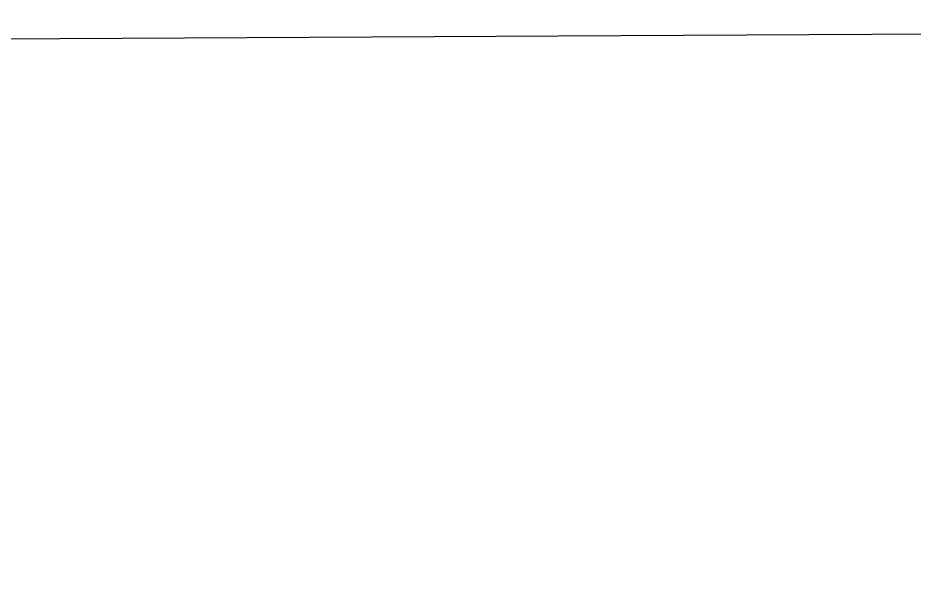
# Model space of a CAD drawing. Header units: millimetres. Extents: x 0 to 1796, y -943 to 816.
# Drawn here: x 291.858403 to 291.860121, y -815.025135 to -815.024044 of the extents above; entities that cross this region are included whole.
import ezdxf

# ---------------------------------------------------------------- set-up
doc = ezdxf.new("R2010")
doc.units = ezdxf.units.MM
doc.layers.add('Blocks', color=7, linetype='Continuous')
doc.layers.add('Blocks$Inner', color=7, linetype='Continuous', lineweight=25, true_color=0x007f00)

# ---------------------------------------------------------------- blocks, each defined once
blk = doc.blocks.new('Balcony Chair Top')
at = {"layer": 'Blocks$Inner'}
blk.add_open_spline([(251.1612049, -138.3970323), (251.7467727, -138.3364394), (252.3294185, -138.2477857), (252.9091411, -138.1310688), (253.4888637, -138.0143518), (254.0607038, -137.8703019), (254.6211693, -137.7005868), (255.7421005, -137.3611566), (256.8218356, -136.9191658), (257.8606731, -136.3737077), (258.3800918, -136.1009786), (258.891299, -135.8006169), (259.3843553, -135.4783436), (259.8774116, -135.1560703), (260.3513371, -134.8128229), (260.8073558, -134.4485787), (261.7193932, -133.7200903), (262.5598557, -132.9078652), (263.3253148, -132.0116635), (264.0907739, -131.1154617), (264.7657946, -130.1510281), (265.3415491, -129.1375452), (265.6294263, -128.6308037), (265.8932427, -128.1103629), (266.1327679, -127.5760916), (266.3722931, -127.0418204), (266.5885896, -126.4909159), (266.7771471, -125.9331042), (267.1542621, -124.817481), (267.4203335, -123.6815595), (267.5784357, -122.5258873), (267.6574868, -121.9480511), (267.7093666, -121.3653969), (267.7333481, -120.7773244), (267.7573297, -120.1892519), (267.7530229, -119.597109), (267.7209662, -119.0122961), (267.656853, -117.8426703), (267.4824289, -116.6903411), (267.1989597, -115.5550809), (267.0572251, -114.9874509), (266.887207, -114.4221985), (266.6902973, -113.8659868), (266.4933876, -113.3097751), (266.2713894, -112.7673855), (266.0250869, -112.2378611), (265.532482, -111.1788122), (264.9425403, -110.1719364), (264.2538825, -109.217945), (263.9095536, -108.7409492), (263.5393661, -108.2767288), (263.1519932, -107.8357943), (262.7646204, -107.3948598), (262.3582653, -106.9746616), (261.9334321, -106.5746472), (261.0837656, -105.7746182), (260.1578002, -105.0541545), (259.1593801, -104.4208862), (258.16096, -103.7876179), (257.1168826, -103.2582869), (256.0305667, -102.8299332), (255.4874088, -102.6157563), (254.9337558, -102.4269763), (254.3684028, -102.2639507), (253.8030497, -102.1009251), (253.2254802, -101.963754), (252.646363, -101.85516), (251.4881289, -101.6379722), (250.3172535, -101.5318359), (249.1335919, -101.5381065)], degree=3, knots=[40, 40, 40, 40, 41, 41, 41, 42, 42, 42, 43, 43, 43, 44, 44, 44, 45, 45, 45, 46, 46, 46, 47, 47, 47, 48, 48, 48, 49, 49, 49, 50, 50, 50, 51, 51, 51, 52, 52, 52, 53, 53, 53, 54, 54, 54, 55, 55, 55, 56, 56, 56, 57, 57, 57, 58, 58, 58, 59, 59, 59, 60, 60, 60, 61, 61, 61, 62, 62, 62, 63, 63, 63, 63], dxfattribs=at)
blk.add_open_spline([(249.1335919, -101.5381065), (248.5330401, -101.5412896), (247.9339027, -101.5736163), (247.3367956, -101.6350261)], degree=3, dxfattribs=at)

msp = doc.modelspace()

# ---------------------------------------------------------------- block references
at = {"layer": 'Blocks'}
msp.add_blockref('Balcony Chair Top', (42.7260861, -713.4859712), dxfattribs=at)

doc.saveas('drawing.dxf')
